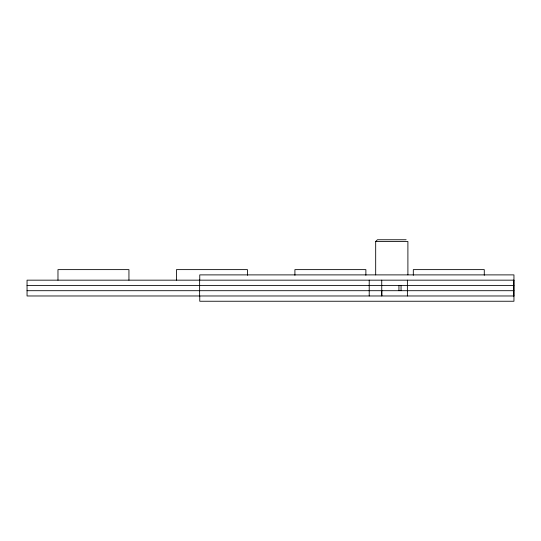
<?xml version="1.0" encoding="UTF-8"?>
<svg xmlns="http://www.w3.org/2000/svg" width="541" height="541" viewBox="0 0 541 541"><rect width="100%" height="100%" fill="white"/><g stroke="black" fill="none" stroke-linecap="round" stroke-linejoin="round"><path stroke-width="0.81" d="M381.777 290.7L381.777 295.974L381.73 280.164M375.684 274.889L375.684 241.516L377.429 239.758L406.129 239.758M375.677 241.516L407.9 241.516L407.9 274.889M513.95 280.164L27.05 280.164L27.05 295.974L513.95 295.974M27.05 285.432L513.916 285.432M27.05 290.7L513.916 290.7M513.835 280.164L513.835 295.974M484.276 275.295L484.276 269.621L413.31 269.621L413.31 275.295M407.38 280.164L407.38 295.974M401.05 285.432L401.05 290.7M398.94 285.432L398.94 290.7M369.212 280.164L369.212 295.974M365.878 275.295L365.878 269.621L294.913 269.621L294.913 275.295M247.44 275.295L247.44 269.621L176.467 269.621L176.467 280.164M199.757 280.164L199.757 274.889L513.95 274.889L513.95 301.242L199.757 301.242L199.757 295.974M199.629 280.164L199.629 295.974M128.941 280.164L128.941 269.621L57.975 269.621L57.975 280.164"/></g></svg>
